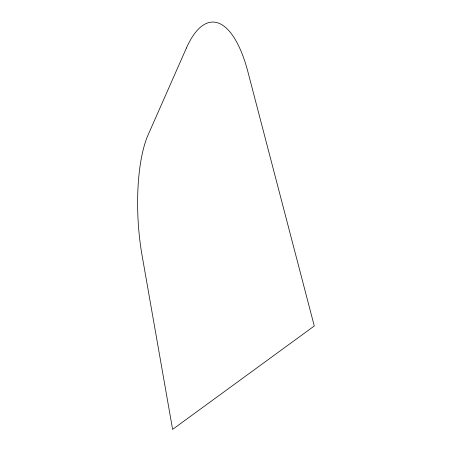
<?xml version="1.0" encoding="UTF-8"?>
<svg xmlns="http://www.w3.org/2000/svg" width="452" height="452" viewBox="0 0 452 452"><rect width="100%" height="100%" fill="white"/><g stroke="black" fill="none" stroke-linecap="round" stroke-linejoin="round"><path stroke-width="0.68" d="M186.405 48.053L148.098 134.933A96.886 29.499 87.2 0 0 142.018 255.081L172.613 429.4L314.281 325.982L247.956 72.015A117.441 42.443 89.5 0 0 186.405 48.053"/></g></svg>
